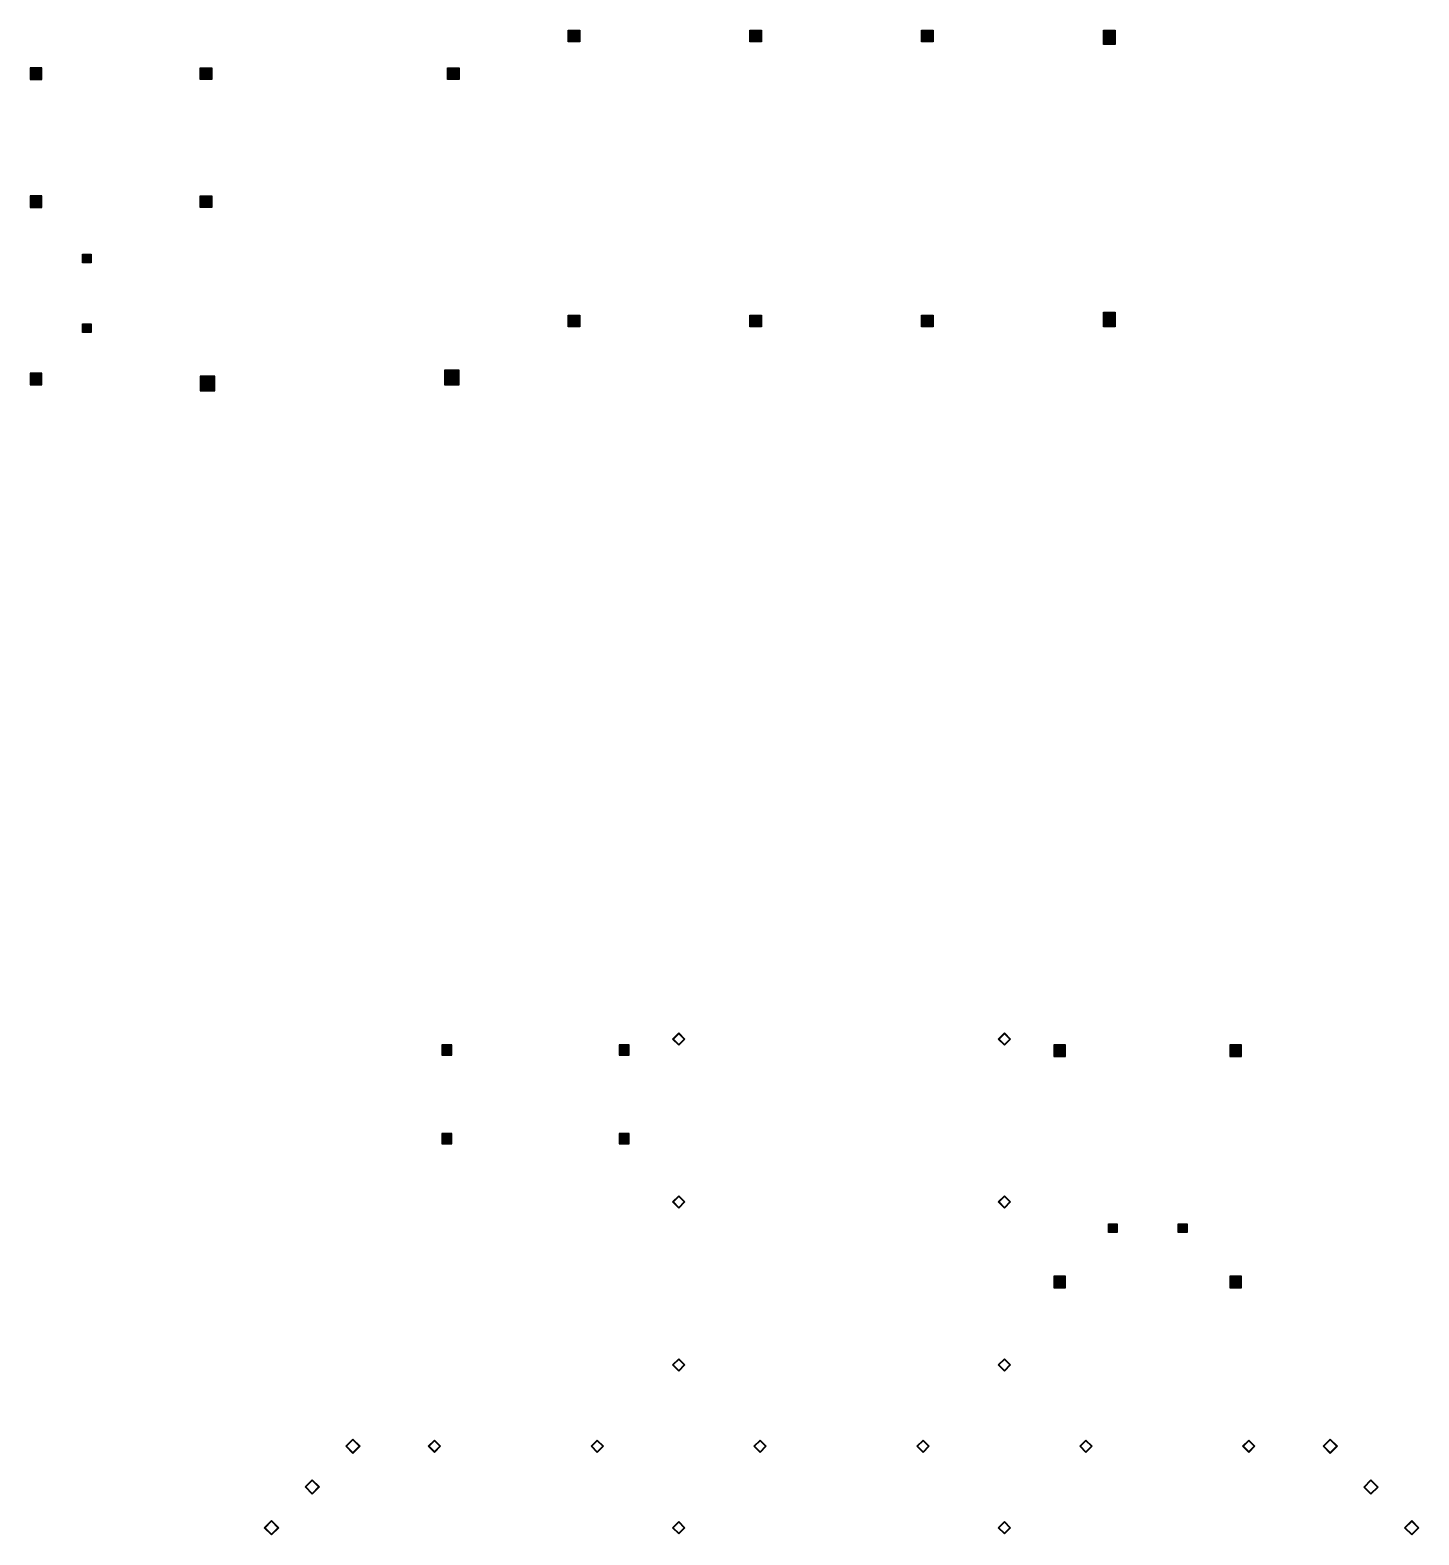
# Model space of a CAD drawing. Header units: millimetres. Extents: x 1250 to 48998, y -11948 to 39800.
import ezdxf

# ---------------------------------------------------------------- set-up
doc = ezdxf.new("R2010")
doc.units = ezdxf.units.MM
for name, color, linetype in [('S-COLU-HATCH', 30, 'Continuous'), ('S-COLU-LINE1', 6, 'Continuous'), ('S-STEEL-COLU', 62, 'Continuous')]:
    doc.layers.add(name, color=color, linetype=linetype)

msp = doc.modelspace()

# ---------------------------------------------------------------- hatches: boundary and pattern name
at = {"layer": 'S-COLU-HATCH'}
h = msp.add_hatch(color=0, dxfattribs=at)
h.dxf.hatch_style = 1
h.paths.add_polyline_path([(19750, 39800), (20150, 39800), (20150, 39400), (19750, 39400)])
h = msp.add_hatch(color=0, dxfattribs=at)
h.dxf.hatch_style = 1
h.paths.add_polyline_path([(26000, 39800), (26400, 39800), (26400, 39400), (26000, 39400)])
h = msp.add_hatch(color=0, dxfattribs=at)
h.dxf.hatch_style = 1
h.paths.add_polyline_path([(31900, 39800), (32300, 39800), (32300, 39400), (31900, 39400)])
h = msp.add_hatch(color=0, dxfattribs=at)
h.dxf.hatch_style = 1
h.paths.add_polyline_path([(38150, 39800), (38550, 39800), (38550, 39300), (38150, 39300)])
h = msp.add_hatch(color=0, dxfattribs=at)
h.dxf.hatch_style = 1
h.paths.add_polyline_path([(1650, 38500), (1250, 38500), (1250, 38100), (1650, 38100)])
h = msp.add_hatch(color=0, dxfattribs=at)
h.dxf.hatch_style = 1
h.paths.add_polyline_path([(7100, 38500), (7500, 38500), (7500, 38100), (7100, 38100)])
h = msp.add_hatch(color=0, dxfattribs=at)
h.dxf.hatch_style = 1
h.paths.add_polyline_path([(15600, 38500), (16000, 38500), (16000, 38100), (15600, 38100)])
h = msp.add_hatch(color=0, dxfattribs=at)
h.dxf.hatch_style = 1
h.paths.add_polyline_path([(1650, 34100), (1250, 34100), (1250, 33700), (1650, 33700)])
h = msp.add_hatch(color=0, dxfattribs=at)
h.dxf.hatch_style = 1
h.paths.add_polyline_path([(7100, 34100), (7500, 34100), (7500, 33700), (7100, 33700)])
h = msp.add_hatch(color=0, dxfattribs=at)
h.dxf.hatch_style = 1
h.paths.add_polyline_path([(3050, 32100), (3350, 32100), (3350, 31800), (3050, 31800)])
h = msp.add_hatch(color=0, dxfattribs=at)
h.dxf.hatch_style = 1
h.paths.add_polyline_path([(38150, 30100), (38550, 30100), (38550, 29600), (38150, 29600)])
h = msp.add_hatch(color=0, dxfattribs=at)
h.dxf.hatch_style = 1
h.paths.add_polyline_path([(3050, 29700), (3350, 29700), (3350, 29400), (3050, 29400)])
h = msp.add_hatch(color=0, dxfattribs=at)
h.dxf.hatch_style = 1
h.paths.add_polyline_path([(19750, 30000), (20150, 30000), (20150, 29600), (19750, 29600)])
h = msp.add_hatch(color=0, dxfattribs=at)
h.dxf.hatch_style = 1
h.paths.add_polyline_path([(26000, 30000), (26400, 30000), (26400, 29600), (26000, 29600)])
h = msp.add_hatch(color=0, dxfattribs=at)
h.dxf.hatch_style = 1
h.paths.add_polyline_path([(31900, 30000), (32300, 30000), (32300, 29600), (31900, 29600)])
h = msp.add_hatch(color=0, dxfattribs=at)
h.dxf.hatch_style = 1
h.paths.add_polyline_path([(1650, 28000), (1250, 28000), (1250, 27600), (1650, 27600)])
h = msp.add_hatch(color=0, dxfattribs=at)
h.dxf.hatch_style = 1
h.paths.add_polyline_path([(16000, 28100), (15500, 28100), (15500, 27600), (16000, 27600)])
h = msp.add_hatch(color=0, dxfattribs=at)
h.dxf.hatch_style = 1
h.paths.add_polyline_path([(7600, 27899), (7100, 27900), (7100, 27400), (7600, 27399)])
h = msp.add_hatch(color=0, dxfattribs=at)
h.dxf.hatch_style = 1
h.paths.add_polyline_path([(15750, 4900), (15400, 4900), (15400, 4550), (15750, 4550)])
h = msp.add_hatch(color=0, dxfattribs=at)
h.dxf.hatch_style = 1
h.paths.add_polyline_path([(21850, 4900), (21500, 4900), (21500, 4550), (21850, 4550)])
h = msp.add_hatch(color=0, dxfattribs=at)
h.dxf.hatch_style = 1
h.paths.add_polyline_path([(36850, 4900), (36450, 4900), (36450, 4500), (36850, 4500)])
h = msp.add_hatch(color=0, dxfattribs=at)
h.dxf.hatch_style = 1
h.paths.add_polyline_path([(42900, 4900), (42500, 4900), (42500, 4500), (42900, 4500)])
h = msp.add_hatch(color=0, dxfattribs=at)
h.dxf.hatch_style = 1
h.paths.add_polyline_path([(15750, 1850), (15400, 1850), (15400, 1500), (15750, 1500)])
h = msp.add_hatch(color=0, dxfattribs=at)
h.dxf.hatch_style = 1
h.paths.add_polyline_path([(21850, 1850), (21500, 1850), (21500, 1500), (21850, 1500)])
h = msp.add_hatch(color=0, dxfattribs=at)
h.dxf.hatch_style = 1
h.paths.add_polyline_path([(38325, -1250), (38625, -1250), (38625, -1550), (38325, -1550)])
h = msp.add_hatch(color=0, dxfattribs=at)
h.dxf.hatch_style = 1
h.paths.add_polyline_path([(40725, -1250), (41025, -1250), (41025, -1550), (40725, -1550)])
h = msp.add_hatch(color=0, dxfattribs=at)
h.dxf.hatch_style = 1
h.paths.add_polyline_path([(36850, -3050), (36450, -3050), (36450, -3450), (36850, -3450)])
h = msp.add_hatch(color=0, dxfattribs=at)
h.dxf.hatch_style = 1
h.paths.add_polyline_path([(42900, -3050), (42500, -3050), (42500, -3450), (42900, -3450)])

# ---------------------------------------------------------------- linework, layer by layer
at = {"layer": 'S-COLU-LINE1', "linetype": 'ByBlock'}
for points in [[(19750, 39800), (20150, 39800), (20150, 39400), (19750, 39400)], [(26000, 39800), (26400, 39800), (26400, 39400), (26000, 39400)], [(31900, 39800), (32300, 39800), (32300, 39400), (31900, 39400)], [(38150, 39800), (38550, 39800), (38550, 39300), (38150, 39300)], [(1650, 38500), (1250, 38500), (1250, 38100), (1650, 38100)], [(7100, 38500), (7500, 38500), (7500, 38100), (7100, 38100)], [(15600, 38500), (16000, 38500), (16000, 38100), (15600, 38100)], [(1650, 34100), (1250, 34100), (1250, 33700), (1650, 33700)], [(7100, 34100), (7500, 34100), (7500, 33700), (7100, 33700)], [(3050, 32100), (3350, 32100), (3350, 31800), (3050, 31800)], [(38150, 30100), (38550, 30100), (38550, 29600), (38150, 29600)], [(3050, 29700), (3350, 29700), (3350, 29400), (3050, 29400)], [(19750, 30000), (20150, 30000), (20150, 29600), (19750, 29600)], [(26000, 30000), (26400, 30000), (26400, 29600), (26000, 29600)], [(31900, 30000), (32300, 30000), (32300, 29600), (31900, 29600)], [(1650, 28000), (1250, 28000), (1250, 27600), (1650, 27600)], [(16000, 28100), (15500, 28100), (15500, 27600), (16000, 27600)], [(7600, 27899), (7100, 27900), (7100, 27400), (7600, 27399)], [(15750, 4900), (15400, 4900), (15400, 4550), (15750, 4550)], [(21850, 4900), (21500, 4900), (21500, 4550), (21850, 4550)], [(36850, 4900), (36450, 4900), (36450, 4500), (36850, 4500)], [(42900, 4900), (42500, 4900), (42500, 4500), (42900, 4500)], [(15750, 1850), (15400, 1850), (15400, 1500), (15750, 1500)], [(21850, 1850), (21500, 1850), (21500, 1500), (21850, 1500)], [(38325, -1250), (38625, -1250), (38625, -1550), (38325, -1550)], [(40725, -1250), (41025, -1250), (41025, -1550), (40725, -1550)], [(36850, -3050), (36450, -3050), (36450, -3450), (36850, -3450)], [(42900, -3050), (42500, -3050), (42500, -3450), (42900, -3450)]]:
    msp.add_lwpolyline(points, close=True, dxfattribs=at)
at = {"layer": 'S-STEEL-COLU'}
for points in [[(23550, 5312), (23762, 5100), (23550, 4888), (23338, 5100)], [(23550, 5284), (23734, 5100), (23550, 4916), (23366, 5100)], [(34750, 5312), (34962, 5100), (34750, 4888), (34538, 5100)], [(34750, 5284), (34934, 5100), (34750, 4916), (34566, 5100)], [(23550, -288), (23762, -500), (23550, -712), (23338, -500)], [(23550, -316), (23734, -500), (23550, -684), (23366, -500)], [(34750, -288), (34962, -500), (34750, -712), (34538, -500)], [(34750, -316), (34934, -500), (34750, -684), (34566, -500)], [(23338, -6100), (23550, -5888), (23762, -6100), (23550, -6312)], [(23360, -6100), (23550, -5911), (23739, -6100), (23550, -6290)], [(34962, -6100), (34750, -5888), (34538, -6100), (34750, -6312)], [(34939, -6100), (34750, -5911), (34560, -6100), (34750, -6290)], [(12102, -8900), (12350, -8653), (12597, -8900), (12350, -9148)], [(12131, -8900), (12350, -8681), (12569, -8900), (12350, -9119)], [(14938, -8900), (15150, -8688), (15362, -8900), (15150, -9112)], [(14966, -8900), (15150, -8716), (15334, -8900), (15150, -9084)], [(20538, -8900), (20750, -8688), (20962, -8900), (20750, -9112)], [(20560, -8900), (20750, -8711), (20939, -8900), (20750, -9090)], [(26350, -8688), (26562, -8900), (26350, -9112), (26138, -8900)], [(26350, -8711), (26539, -8900), (26350, -9090), (26160, -8900)], [(31950, -8688), (32162, -8900), (31950, -9112), (31738, -8900)], [(31950, -8711), (32139, -8900), (31950, -9090), (31760, -8900)], [(37762, -8900), (37550, -8688), (37338, -8900), (37550, -9112)], [(37739, -8900), (37550, -8711), (37360, -8900), (37550, -9090)], [(43362, -8900), (43150, -8688), (42938, -8900), (43150, -9112)], [(43334, -8900), (43150, -8716), (42966, -8900), (43150, -9084)], [(46198, -8901), (45950, -8653), (45703, -8901), (45950, -9148)], [(46169, -8901), (45950, -8682), (45731, -8901), (45950, -9120)], [(10702, -10300), (10950, -10053), (11197, -10300), (10950, -10548)], [(10731, -10300), (10950, -10081), (11169, -10300), (10950, -10519)], [(47598, -10301), (47350, -10053), (47103, -10301), (47350, -10548)], [(47569, -10301), (47350, -10082), (47131, -10301), (47350, -10520)], [(9302, -11700), (9550, -11453), (9797, -11700), (9550, -11948)], [(9331, -11700), (9550, -11481), (9769, -11700), (9550, -11919)], [(23550, -11488), (23762, -11700), (23550, -11912), (23338, -11700)], [(23550, -11511), (23739, -11700), (23550, -11890), (23360, -11700)], [(34750, -11488), (34962, -11700), (34750, -11912), (34538, -11700)], [(34750, -11511), (34939, -11700), (34750, -11890), (34560, -11700)], [(48998, -11701), (48750, -11453), (48503, -11701), (48750, -11948)], [(48969, -11701), (48750, -11482), (48531, -11701), (48750, -11920)]]:
    msp.add_lwpolyline(points, close=True, dxfattribs=at)

doc.saveas('drawing.dxf')
